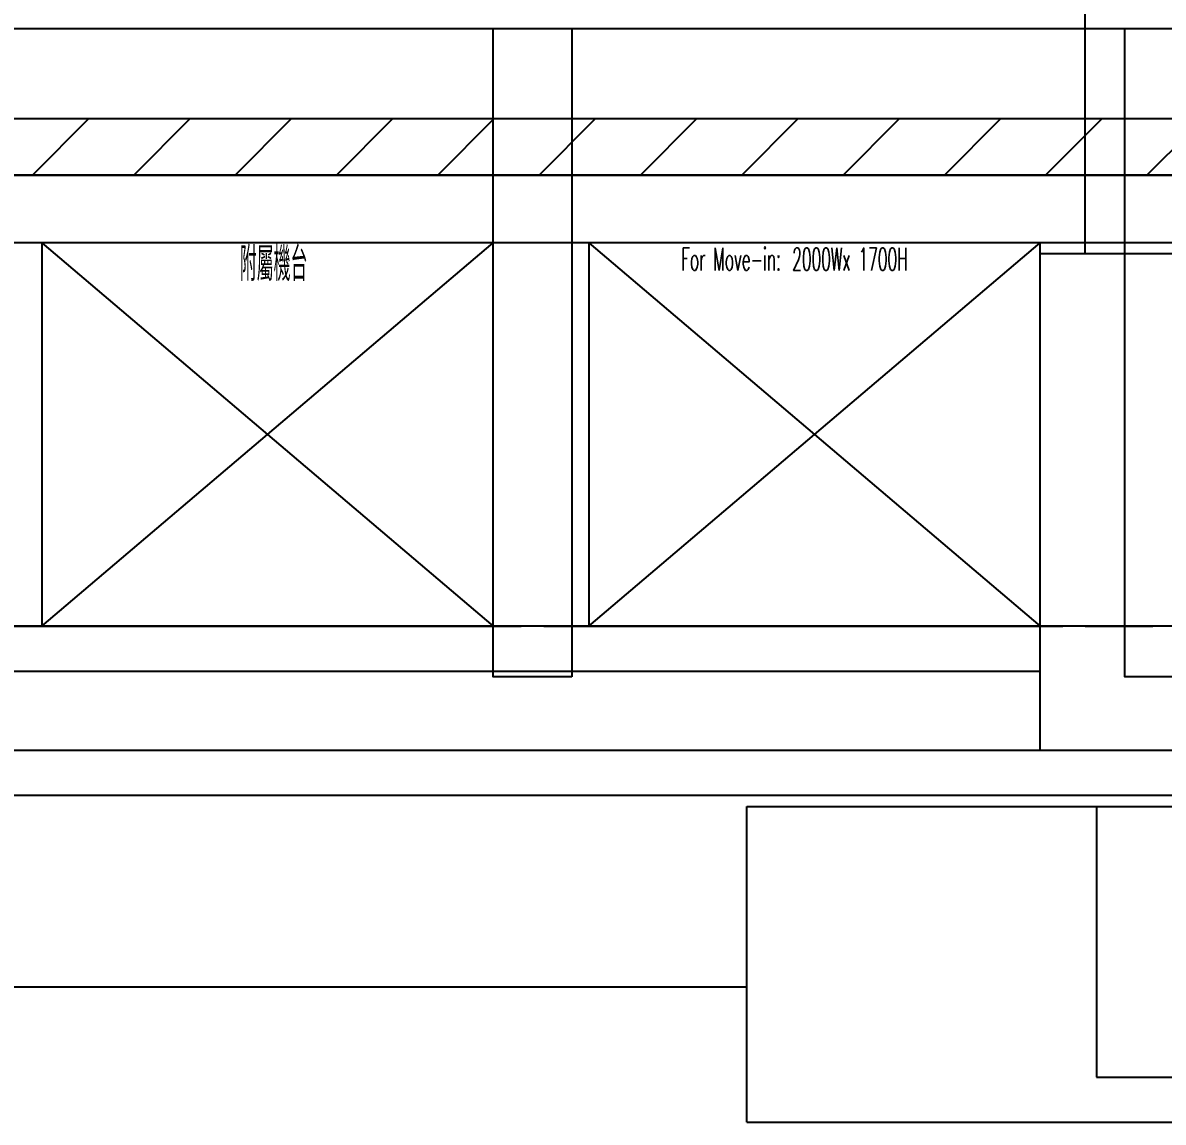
# Model space of a CAD drawing. Extents: x -3080 to 28500, y -1326 to 31609.
# Drawn here: x 11374 to 11880, y 26101 to 26588 of the extents above; entities that cross this region are included whole.
import ezdxf
from ezdxf.enums import TextEntityAlignment as Align
from ezdxf.xclip import XClip

# ---------------------------------------------------------------- set-up
doc = ezdxf.new("R2010")
doc.units = 0
doc.header["$LTSCALE"] = 100
doc.header["$XCLIPFRAME"] = 2
doc.linetypes.add('188K-SM-07-F10-MECH-CR PIPE-Y2257103$0$X-S-FAB_SL ALL$0$HIDDEN', pattern=[0.4, 0.3, -0.1])
for name, color, linetype in [('0-xref', 8, 'Continuous'), ('188K-SM-07-F10-MECH-CR PIPE-Y2257103$0$0-FIRE', 1, 'Continuous'), ('188K-SM-07-F10-MECH-CR PIPE-Y2257103$0$0-hookupzoom', 4, 'Continuous'), ('188K-SM-07-F10-MECH-CR PIPE-Y2257103$0$X-S-FAB_SL ALL$0$ASP_1', 1, 'Continuous'), ('188K-SM-07-F10-MECH-CR PIPE-Y2257103$0$X-S-FAB_SL ALL$0$ASP_8', 8, 'Continuous'), ('188K-SM-07-F10-MECH-CR PIPE-Y2257103$0$X-S-FAB_SL ALL$0$BEAM-S', 2, 'Continuous'), ('188K-SM-07-F10-MECH-CR PIPE-Y2257103$0$X-S-FAB_SL ALL$0$HID', 5, '188K-SM-07-F10-MECH-CR PIPE-Y2257103$0$X-S-FAB_SL ALL$0$HIDDEN')]:
    doc.layers.add(name, color=color, linetype=linetype)
doc.styles.add('188K-SM-07-F10-MECH-CR PIPE-Y2257103$0$XCL-SEC 7-HVAC-PIPING-P-T13007$0$LK-TXT2-E', font='romans.shx', dxfattribs={"width": 0.8, "bigfont": 'chineset.shx'})

# ---------------------------------------------------------------- blocks, each defined once
blk = doc.blocks.new('*U1541')
at = {"color": 241}
blk.add_lwpolyline([(17.5, 50), (-17.5, 50), (-17.5, 337.5), (17.5, 337.5)], close=True, dxfattribs=at)
blk = doc.blocks.new('188K-SM-07-F10-MECH-CR PIPE-Y2257103$0$X-S-FAB_SL ALL')
at = {"color": 241}
for p, q in [((-2628.521, -72748.977), (19076.479, -72748.977)), ((-2628.521, -72788.977), (19076.479, -72788.977))]:
    blk.add_line(p, q, dxfattribs=at)
at = {"layer": '188K-SM-07-F10-MECH-CR PIPE-Y2257103$0$X-S-FAB_SL ALL$0$ASP_1'}
for p, q in [((6596.479, -73068.977), (12198.979, -73068.977)), ((6596.479, -73088.977), (12223.979, -73088.977)), ((7376.479, -73093.977), (7376.479, -73213.977)), ((7376.479, -73093.977), (7436.479, -73093.977)), ((7376.479, -73213.977), (7436.479, -73213.977))]:
    blk.add_line(p, q, dxfattribs=at)
at = {"layer": '188K-SM-07-F10-MECH-CR PIPE-Y2257103$0$X-S-FAB_SL ALL$0$ASP_8'}
for p, q in [((7371.479, -72848.977), (7371.479, -71981.477)), ((7351.479, -73068.977), (7351.479, -72848.977)), ((7461.479, -72848.977), (7351.479, -72848.977)), ((6621.479, -73033.977), (7351.479, -73033.977)), ((7221.479, -73233.977), (7221.479, -73093.977)), ((7221.479, -73093.977), (7376.479, -73093.977)), ((6641.479, -73173.977), (7221.479, -73173.977)), ((7221.479, -73233.977), (7591.479, -73233.977))]:
    blk.add_line(p, q, dxfattribs=at)
at = {"layer": '188K-SM-07-F10-MECH-CR PIPE-Y2257103$0$X-S-FAB_SL ALL$0$HID'}
blk.add_line((-2628.521, -73013.977), (19076.479, -73013.977), dxfattribs=at)
at = {"layer": '188K-SM-07-F10-MECH-CR PIPE-Y2257103$0$X-S-FAB_SL ALL$0$BEAM-S'}
for p in [(7126.479, -73086.477), (7406.479, -73086.477)]:
    blk.add_blockref('*U1541', p, dxfattribs=at)
blk = doc.blocks.new('188K-SM-07-F10-MECH-CR PIPE-Y2257103')
at = {"layer": '188K-SM-07-F10-MECH-CR PIPE-Y2257103$0$0-FIRE'}
h = blk.add_hatch(dxfattribs=at)
h.set_pattern_fill('ANSI31', color=256, scale=10)
h.set_pattern_definition([(45, (0, 99332.263), (-22.45064, 22.45064), [])])
h.paths.add_polyline_path([(23550, 26520.786), (1845, 26520.786), (1845, 26545.786), (23550, 26545.786)])
blk.add_line((23502.5, 26320.786), (1845, 26320.786))
blk.add_lwpolyline([(23550, 26520.786), (1845, 26520.786), (1845, 26545.786), (23550, 26545.786)], close=True, dxfattribs=at)
at = {"layer": '188K-SM-07-F10-MECH-CR PIPE-Y2257103$0$0-hookupzoom'}
blk.add_lwpolyline([(23550, 26490.786), (1845, 26490.786), (1845, 26520.786), (23550, 26520.786)], close=True, dxfattribs=at)
ref = blk.add_blockref('188K-SM-07-F10-MECH-CR PIPE-Y2257103$0$X-S-FAB_SL ALL', (4473.521, 99334.763))
XClip(ref).set_block_clipping_path([(-7553.4648570136, -75341.9369645483), (24026.2025623869, -67725.7696244382)])
for p, q in [((11382.5, 26490.786), (11582.5, 26320.786)), ((11382.5, 26320.786), (11582.5, 26490.786)), ((11625, 26490.786), (11825, 26320.786)), ((11625, 26320.786), (11825, 26490.786))]:
    blk.add_line(p, q, dxfattribs=at)
for points in [[(11382.5, 26320.786), (11582.5, 26320.786), (11582.5, 26490.786), (11382.5, 26490.786)], [(11625, 26320.786), (11825, 26320.786), (11825, 26490.786), (11625, 26490.786)]]:
    blk.add_lwpolyline(points, close=True, dxfattribs=at)
at = {"layer": '188K-SM-07-F10-MECH-CR PIPE-Y2257103$0$0-hookupzoom', "style": '188K-SM-07-F10-MECH-CR PIPE-Y2257103$0$XCL-SEC 7-HVAC-PIPING-P-T13007$0$LK-TXT2-E', "width": 0.5}
for s, height, p in [('附屬機台', 15, (11470.262, 26481.297, 0)), ('For Move-in:\u30002000Wx 1700H', 10, (11665.962, 26483.47, 0))]:
    blk.add_text(s, height=height, dxfattribs=at).set_placement(p, align=Align.MIDDLE_LEFT)

msp = doc.modelspace()

# ---------------------------------------------------------------- block references
at = {"layer": '0-xref'}
msp.add_blockref('188K-SM-07-F10-MECH-CR PIPE-Y2257103', (0, 0), dxfattribs=at)

doc.saveas('drawing.dxf')
